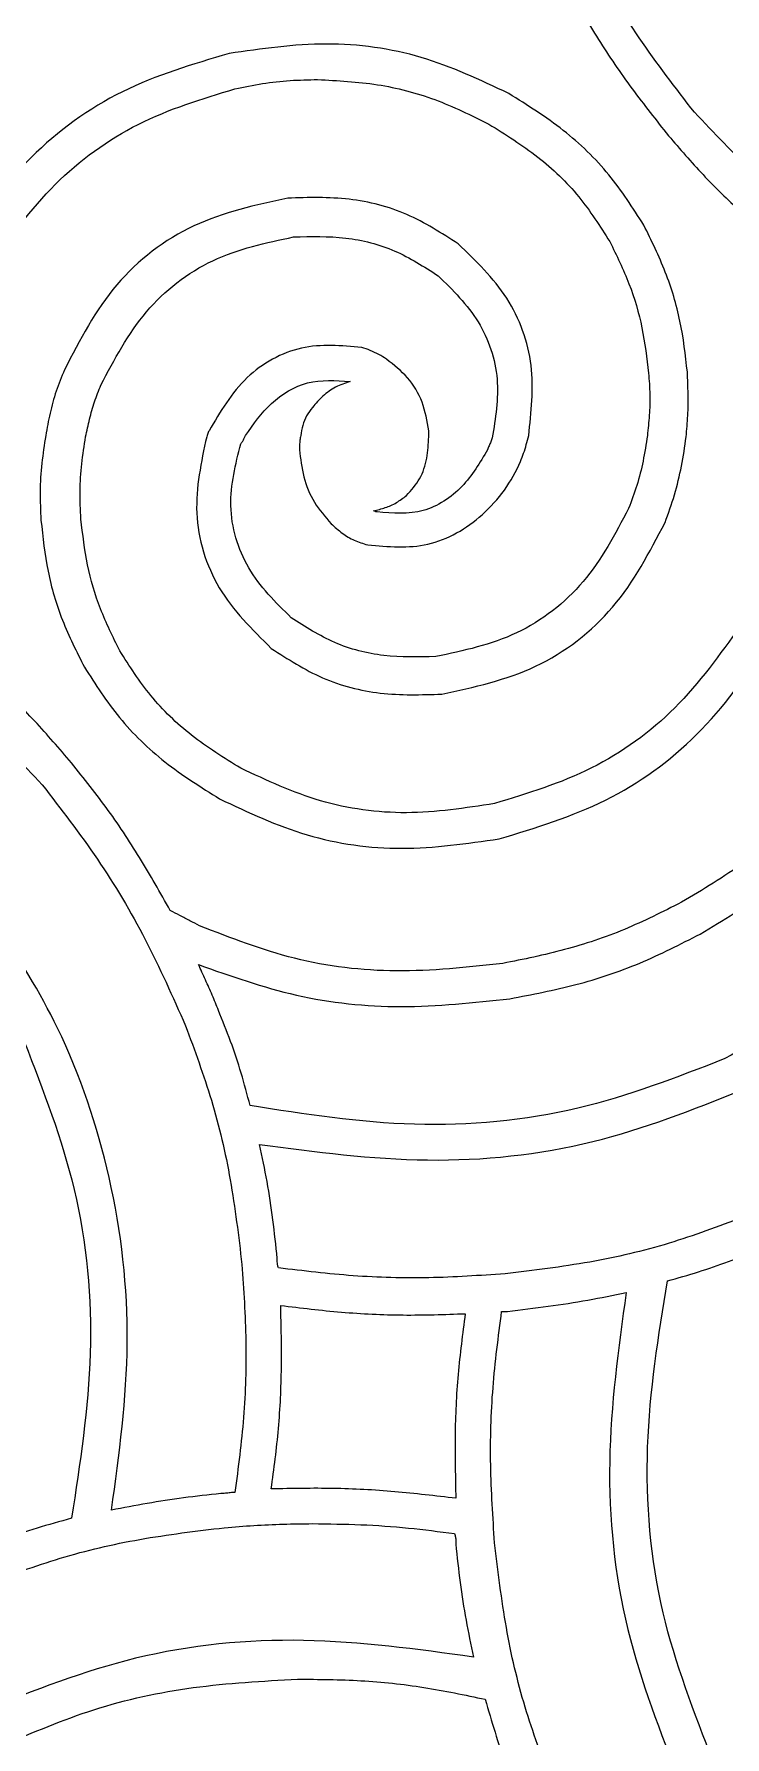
# Model space of a CAD drawing. Extents: x 0 to 371, y 0 to 260.
# Drawn here: x 199.31 to 214.87, y 165.5 to 203.82 of the extents above; entities that cross this region are included whole.
import ezdxf

# ---------------------------------------------------------------- set-up
doc = ezdxf.new("R2010")
doc.units = 0
doc.layers.add('Layer_1', color=7, linetype='CONTINUOUS')

msp = doc.modelspace()

# ---------------------------------------------------------------- linework, layer by layer
at = {"layer": 'Layer_1', "color": 7}
for points in [[(205.698553, 202.798679)], [(204.867079, 175.207083)], [(212.645416, 175.498021)], [(205.584348, 170.297305)], [(205.247417, 166.798294)]]:
    msp.add_lwpolyline(points, close=True, dxfattribs=at)
for points in [[(208.200726, 194.759894), (208.200726, 194.892186)], [(209.840936, 175.074791), (209.973228, 175.074791)]]:
    msp.add_lwpolyline(points, dxfattribs=at)
for points, knots in [([(219.365936, 202.035936), (218.726447, 202.573061), (217.440052, 203.65354), (215.82653, 205.628963), (214.99526, 207.111142), (214.577081, 207.856769)], [0, 0, 0, 0, 2.50184, 5.032695, 7.594725, 7.594725, 7.594725, 7.594725]), ([(214.180206, 202.062291), (213.754793, 202.613134), (212.900641, 203.719129), (211.815178, 205.537855), (211.241841, 206.832754), (210.952495, 207.486249)], [0, 0, 0, 0, 2.086879, 4.19008, 6.332929, 6.332929, 6.332929, 6.332929]), ([(213.836041, 207.486249), (214.275021, 206.698707), (215.146415, 205.135402), (216.844648, 203.063568), (218.194537, 201.933961), (218.863124, 201.374477)], [0, 0, 0, 0, 2.701851, 5.363294, 7.97507, 7.97507, 7.97507, 7.97507]), ([(195.844374, 201.506769), (196.201849, 201.945337), (196.911582, 202.816071), (198.19925, 203.909179), (199.536389, 204.776581), (200.902444, 205.421908), (202.25236, 205.884357), (203.183833, 206.070339), (203.649583, 206.163332)], [0, 0, 0, 0, 1.694336, 3.363942, 5.041931, 6.462934, 7.88643, 9.310004, 9.310004, 9.310004, 9.310004]), ([(211.322499, 204.866771), (211.549625, 204.475759), (212.002257, 203.696521), (212.765049, 202.584246), (213.321134, 201.882784), (213.598329, 201.533124)], [0, 0, 0, 0, 1.356262, 2.70286, 4.041263, 4.041263, 4.041263, 4.041263]), ([(209.999583, 202.485521), (209.355708, 202.789282), (208.060058, 203.40053), (205.875426, 203.70202), (204.432921, 203.491673), (203.702809, 203.385207)], [0, 0, 0, 0, 2.12763, 4.281365, 6.488666, 6.488666, 6.488666, 6.488666]), ([(203.702809, 203.385207), (202.884031, 203.142953), (201.252792, 202.660313), (199.129462, 201.125931), (198.142518, 199.726707), (197.643748, 199.019582)], [0, 0, 0, 0, 2.549794, 5.079918, 7.664968, 7.664968, 7.664968, 7.664968]), ([(203.835101, 202.591457), (204.041658, 202.633446), (204.4527, 202.717001), (205.076207, 202.786247), (205.491693, 202.794547), (205.698553, 202.798679)], [0, 0, 0, 0, 0.632157, 1.257969, 1.878481, 1.878481, 1.878481, 1.878481]), ([(205.698553, 202.798679), (206.148391, 202.775189), (207.043679, 202.728438), (208.352927, 202.390668), (209.151363, 201.995168), (209.549997, 201.797707)], [0, 0, 0, 0, 1.349385, 2.685609, 4.017932, 4.017932, 4.017932, 4.017932]), ([(198.305206, 198.596352), (198.768877, 199.238082), (199.684624, 200.505493), (201.612037, 201.911689), (203.093023, 202.364545), (203.835101, 202.591457)], [0, 0, 0, 0, 2.366487, 4.673792, 6.990994, 6.990994, 6.990994, 6.990994]), ([(213.042291, 199.522394), (212.793501, 199.910739), (212.287058, 200.701264), (211.243826, 201.705201), (210.419587, 202.222117), (209.999583, 202.485521)], [0, 0, 0, 0, 1.380369, 2.809918, 4.295238, 4.295238, 4.295238, 4.295238]), ([(224.393019, 195.685936), (223.032519, 196.167967), (220.398829, 197.101095), (216.879853, 199.236625), (215.062472, 201.138841), (214.180206, 202.062291)], [0, 0, 0, 0, 4.325799, 8.373986, 12.193383, 12.193383, 12.193383, 12.193383]), ([(209.549997, 201.797707), (209.927827, 201.562331), (210.668281, 201.10105), (211.603889, 200.204855), (212.054644, 199.498049), (212.275412, 199.151874)], [0, 0, 0, 0, 1.333712, 2.613745, 3.842465, 3.842465, 3.842465, 3.842465]), ([(213.598329, 201.533124), (213.852846, 201.23792), (214.36507, 200.643813), (215.217117, 199.815036), (215.829118, 199.304033), (216.138225, 199.045938)], [0, 0, 0, 0, 1.168937, 2.352526, 3.560394, 3.560394, 3.560394, 3.560394]), ([(205.025726, 200.130626), (204.301482, 199.974183), (202.860932, 199.663011), (201.029448, 198.259915), (200.345662, 196.938452), (199.998642, 196.267813)], [0, 0, 0, 0, 2.205182, 4.386198, 6.633616, 6.633616, 6.633616, 6.633616]), ([(208.862184, 199.099164), (208.488424, 199.341168), (207.736547, 199.827999), (206.398775, 200.169578), (205.487628, 200.14373), (205.025726, 200.130626)], [0, 0, 0, 0, 1.329544, 2.674592, 4.057536, 4.057536, 4.057536, 4.057536]), ([(214.021559, 196.215102), (213.977803, 196.598969), (213.890469, 197.365138), (213.553059, 198.480609), (213.213026, 199.174156), (213.042291, 199.522394)], [0, 0, 0, 0, 1.157468, 2.310219, 3.472746, 3.472746, 3.472746, 3.472746]), ([(200.818747, 195.924164), (201.121717, 196.500257), (201.719628, 197.637178), (203.290086, 198.859664), (204.534504, 199.12491), (205.158017, 199.257811)], [0, 0, 0, 0, 1.939308, 3.827231, 5.723082, 5.723082, 5.723082, 5.723082]), ([(205.158017, 199.257811), (205.549879, 199.267244), (206.322539, 199.285843), (207.455677, 198.996708), (208.094642, 198.587684), (208.412083, 198.384479)], [0, 0, 0, 0, 1.173205, 2.313288, 3.43889, 3.43889, 3.43889, 3.43889]), ([(210.449684, 194.786249), (210.508003, 195.313349), (210.625761, 196.377675), (210.05023, 197.962436), (209.260905, 198.717666), (208.862184, 199.099164)], [0, 0, 0, 0, 1.577662, 3.185635, 4.827022, 4.827022, 4.827022, 4.827022]), ([(212.275412, 199.151874), (212.428598, 198.838938), (212.7334, 198.216273), (213.026742, 197.215094), (213.107751, 196.530707), (213.148227, 196.188747)], [0, 0, 0, 0, 1.044084, 2.077469, 3.109449, 3.109449, 3.109449, 3.109449]), ([(208.412083, 198.384479), (208.740596, 198.059727), (209.39338, 197.414416), (209.848201, 196.06613), (209.701919, 195.174482), (209.629579, 194.733539)], [0, 0, 0, 0, 1.374335, 2.730929, 4.058141, 4.058141, 4.058141, 4.058141]), ([(206.692291, 196.770624), (206.234287, 196.810769), (205.307058, 196.892044), (203.993298, 196.153162), (203.50451, 195.32092), (203.252708, 194.892186)], [0, 0, 0, 0, 1.356337, 2.745907, 4.222353, 4.222353, 4.222353, 4.222353]), ([(207.248329, 196.506041), (207.191051, 196.541635), (207.073651, 196.614591), (206.887947, 196.705081), (206.756541, 196.749101), (206.692291, 196.770624)], [0, 0, 0, 0, 0.202266, 0.414576, 0.617704, 0.617704, 0.617704, 0.617704]), ([(199.998642, 196.267813), (199.93339, 196.107605), (199.80335, 195.788328), (199.665947, 195.290721), (199.605517, 194.953995), (199.575412, 194.786249)], [0, 0, 0, 0, 0.518626, 1.033569, 1.544746, 1.544746, 1.544746, 1.544746]), ([(208.200726, 194.892186), (208.163469, 195.112172), (208.090437, 195.543403), (207.748166, 196.112957), (207.414104, 196.375672), (207.248329, 196.506041)], [0, 0, 0, 0, 0.665502, 1.304558, 1.934072, 1.934072, 1.934072, 1.934072]), ([(200.474583, 194.759894), (200.502904, 194.892183), (200.559561, 195.156824), (200.66997, 195.547519), (200.769234, 195.798816), (200.818747, 195.924164)], [0, 0, 0, 0, 0.405852, 0.811897, 1.216005, 1.216005, 1.216005, 1.216005]), ([(204.073329, 194.786249), (204.252052, 195.040353), (204.610093, 195.549407), (205.460399, 196.070435), (206.102447, 196.025828), (206.427708, 196.003229)], [0, 0, 0, 0, 0.929819, 1.862734, 2.820605, 2.820605, 2.820605, 2.820605]), ([(206.427708, 196.003229), (206.316579, 195.966436), (206.09424, 195.892821), (205.810534, 195.68145), (205.657349, 195.507681), (205.581247, 195.421352)], [0, 0, 0, 0, 0.349322, 0.698905, 1.04404, 1.04404, 1.04404, 1.04404]), ([(213.148227, 196.188747), (213.160711, 196.030408), (213.185509, 195.715895), (213.16955, 195.246755), (213.13765, 194.938641), (213.121872, 194.786249)], [0, 0, 0, 0, 0.476174, 0.945835, 1.405453, 1.405453, 1.405453, 1.405453]), ([(213.995204, 194.759894), (214.009388, 194.918849), (214.037893, 195.23827), (214.042392, 195.724383), (214.02856, 196.050198), (214.021559, 196.215102)], [0, 0, 0, 0, 0.478603, 0.961761, 1.456911, 1.456911, 1.456911, 1.456911]), ([(205.581247, 195.421352), (205.533786, 195.358537), (205.440234, 195.234721), (205.352806, 195.015783), (205.3288, 194.863323), (205.316664, 194.786249)], [0, 0, 0, 0, 0.235411, 0.464016, 0.697737, 0.697737, 0.697737, 0.697737]), ([(199.575412, 194.786249), (199.54372, 194.57892), (199.479688, 194.160027), (199.437498, 193.52248), (199.458821, 193.095035), (199.469476, 192.881456)], [0, 0, 0, 0, 0.629129, 1.27111, 1.912235, 1.912235, 1.912235, 1.912235]), ([(200.369162, 192.907811), (200.35835, 193.116839), (200.336912, 193.531286), (200.379678, 194.151247), (200.442966, 194.557128), (200.474583, 194.759894)], [0, 0, 0, 0, 0.62747, 1.244106, 1.859682, 1.859682, 1.859682, 1.859682]), ([(203.199997, 194.759894), (203.075859, 194.189883), (202.825787, 193.041618), (203.369111, 191.259492), (204.22318, 190.421359), (204.655206, 189.997394)], [0, 0, 0, 0, 1.731203, 3.487438, 5.285215, 5.285215, 5.285215, 5.285215]), ([(203.252708, 194.892186), (203.245472, 194.881056), (203.229432, 194.856384), (203.220589, 194.808777), (203.207183, 194.776953), (203.199997, 194.759894)], [0, 0, 0, 0, 0.039476, 0.087505, 0.142997, 0.142997, 0.142997, 0.142997]), ([(203.967392, 194.601247), (203.983367, 194.620558), (204.015042, 194.65885), (204.044754, 194.724256), (204.064167, 194.766373), (204.073329, 194.786249)], [0, 0, 0, 0, 0.074841, 0.148401, 0.214136, 0.214136, 0.214136, 0.214136]), ([(205.316664, 194.786249), (205.309554, 194.75111), (205.295429, 194.681304), (205.290467, 194.574758), (205.290361, 194.504204), (205.290309, 194.468956)], [0, 0, 0, 0, 0.107401, 0.213354, 0.319138, 0.319138, 0.319138, 0.319138]), ([(206.824583, 192.325418), (207.284641, 192.284468), (208.216071, 192.201562), (209.497435, 192.954069), (210.112627, 193.806213), (210.338166, 194.390266), (210.398175, 194.585162), (210.432247, 194.718176), (210.449684, 194.786249)], [0, 0, 0, 0, 1.356338, 2.746027, 4.222582, 4.422019, 4.623123, 4.833924, 4.833924, 4.833924, 4.833924]), ([(207.697914, 193.436977), (207.805973, 193.556985), (208.023851, 193.798957), (208.172969, 194.274038), (208.19148, 194.598056), (208.200726, 194.759894)], [0, 0, 0, 0, 0.479683, 0.967182, 1.45365, 1.45365, 1.45365, 1.45365]), ([(209.629579, 194.733539), (209.618777, 194.704667), (209.596277, 194.644528), (209.556944, 194.557967), (209.534444, 194.497828), (209.523642, 194.468956)], [0, 0, 0, 0, 0.092457, 0.192584, 0.28504, 0.28504, 0.28504, 0.28504]), ([(213.121872, 194.786249), (213.092027, 194.595023), (213.033085, 194.217357), (212.897066, 193.666346), (212.764215, 193.317984), (212.698642, 193.146039)], [0, 0, 0, 0, 0.580556, 1.14658, 1.698253, 1.698253, 1.698253, 1.698253]), ([(213.518747, 192.828229), (213.593, 193.035145), (213.742387, 193.451433), (213.899839, 194.098872), (213.9634, 194.539447), (213.995204, 194.759894)], [0, 0, 0, 0, 0.659199, 1.326228, 1.994226, 1.994226, 1.994226, 1.994226]), ([(205.104791, 190.685208), (204.750172, 191.035223), (204.047206, 191.729061), (203.614918, 193.203743), (203.851126, 194.140269), (203.967392, 194.601247)], [0, 0, 0, 0, 1.479968, 2.933756, 4.343002, 4.343002, 4.343002, 4.343002]), ([(205.290309, 194.468956), (205.313469, 194.264457), (205.359961, 193.853956), (205.595431, 193.268702), (205.868502, 192.957057), (206.004478, 192.801874)], [0, 0, 0, 0, 0.616271, 1.237078, 1.852808, 1.852808, 1.852808, 1.852808]), ([(209.523642, 194.468956), (209.351534, 194.177902), (209.005375, 193.592507), (208.092145, 192.983374), (207.390259, 193.038613), (207.036456, 193.066458)], [0, 0, 0, 0, 1.011101, 2.033623, 3.072952, 3.072952, 3.072952, 3.072952]), ([(189.256662, 193.331041), (190.617608, 192.848864), (193.254747, 191.914537), (196.782213, 189.769156), (198.607604, 187.858195), (199.495831, 186.928331)], [0, 0, 0, 0, 4.327036, 8.384605, 12.230289, 12.230289, 12.230289, 12.230289]), ([(206.956874, 193.092813), (207.04514, 193.114125), (207.222606, 193.156976), (207.477261, 193.268221), (207.624117, 193.380537), (207.697914, 193.436977)], [0, 0, 0, 0, 0.272258, 0.547403, 0.825325, 0.825325, 0.825325, 0.825325]), ([(199.469476, 192.881456), (199.511538, 192.497796), (199.59546, 191.732338), (199.922576, 190.612205), (200.272186, 189.921805), (200.448228, 189.574164)], [0, 0, 0, 0, 1.156623, 2.307632, 3.475039, 3.475039, 3.475039, 3.475039]), ([(201.241978, 189.944168), (201.088831, 190.255172), (200.784142, 190.873925), (200.488609, 191.875017), (200.409179, 192.561804), (200.369162, 192.907811)], [0, 0, 0, 0, 1.038856, 2.066839, 3.110587, 3.110587, 3.110587, 3.110587]), ([(206.004478, 192.801874), (206.084674, 192.728317), (206.242229, 192.583806), (206.520481, 192.419096), (206.722743, 192.356789), (206.824583, 192.325418)], [0, 0, 0, 0, 0.326004, 0.640468, 0.959374, 0.959374, 0.959374, 0.959374]), ([(207.036456, 193.066458), (207.027422, 193.068196), (207.008678, 193.071804), (206.984653, 193.087466), (206.965908, 193.091074), (206.956874, 193.092813)], [0, 0, 0, 0, 0.027378, 0.056812, 0.08419, 0.08419, 0.08419, 0.08419]), ([(212.698642, 193.146039), (212.395667, 192.569912), (211.797738, 191.432913), (210.227367, 190.210149), (208.982894, 189.944816), (208.359372, 189.811876)], [0, 0, 0, 0, 1.939421, 3.827497, 5.723385, 5.723385, 5.723385, 5.723385]), ([(208.491664, 188.965416), (209.216168, 189.123822), (210.657867, 189.439035), (212.482611, 190.846315), (213.170629, 192.162351), (213.518747, 192.828229)], [0, 0, 0, 0, 2.206856, 4.391448, 6.628866, 6.628866, 6.628866, 6.628866]), ([(208.359372, 189.811876), (207.967467, 189.802448), (207.194685, 189.783856), (206.061368, 190.07295), (205.422277, 190.482), (205.104791, 190.685208)], [0, 0, 0, 0, 1.173339, 2.313662, 3.43938, 3.43938, 3.43938, 3.43938]), ([(215.212184, 190.500206), (214.753107, 189.857803), (213.844101, 188.585798), (211.910161, 187.184957), (210.426039, 186.731719), (209.682289, 186.504585)], [0, 0, 0, 0, 2.359222, 4.671437, 6.994204, 6.994204, 6.994204, 6.994204]), ([(200.104579, 187.483852), (199.832038, 187.798562), (199.282857, 188.432716), (198.375938, 189.322812), (197.713288, 189.859217), (197.379164, 190.129686)], [0, 0, 0, 0, 1.248722, 2.516229, 3.805333, 3.805333, 3.805333, 3.805333]), ([(203.967392, 187.298335), (203.589562, 187.533711), (202.849109, 187.994992), (201.913501, 188.891187), (201.462746, 189.597993), (201.241978, 189.944168)], [0, 0, 0, 0, 1.333712, 2.613745, 3.842465, 3.842465, 3.842465, 3.842465]), ([(204.655206, 189.997394), (205.028966, 189.755358), (205.780845, 189.268463), (207.118578, 188.92656), (208.029756, 188.952345), (208.491664, 188.965416)], [0, 0, 0, 0, 1.329611, 2.674722, 4.057669, 4.057669, 4.057669, 4.057669]), ([(209.788226, 185.710835), (210.60481, 185.958006), (212.229536, 186.449793), (214.350238, 187.97952), (215.344001, 189.371499), (215.847287, 190.07646)], [0, 0, 0, 0, 2.548266, 5.070183, 7.657964, 7.657964, 7.657964, 7.657964]), ([(200.448228, 189.574164), (200.697023, 189.185782), (201.203488, 188.395164), (202.246642, 187.390974), (203.070924, 186.873963), (203.490936, 186.610521)], [0, 0, 0, 0, 1.380479, 2.810201, 4.295596, 4.295596, 4.295596, 4.295596]), ([(201.056976, 170.60323), (201.228373, 171.856137), (201.569564, 174.350229), (201.141794, 178.058193), (200.067682, 181.246742), (198.508987, 183.791772), (196.836403, 185.876311), (195.483161, 187.004257), (194.812912, 187.562918)], [0, 0, 0, 0, 3.7816, 7.527821, 11.082407, 13.784258, 16.445701, 19.057477, 19.057477, 19.057477, 19.057477]), ([(202.379892, 184.096979), (202.154659, 184.4963), (201.706766, 185.290381), (200.95386, 186.428143), (200.387133, 187.13262), (200.104579, 187.483852)], [0, 0, 0, 0, 1.375236, 2.734765, 4.086555, 4.086555, 4.086555, 4.086555]), ([(217.672499, 187.562918), (217.314462, 187.123561), (216.603761, 186.25144), (215.328109, 185.138506), (214.368724, 184.56774), (213.889267, 184.282497)], [0, 0, 0, 0, 1.698593, 3.371699, 5.043159, 5.043159, 5.043159, 5.043159]), ([(209.682289, 186.504585), (209.02197, 186.403375), (207.716122, 186.203223), (205.73359, 186.475133), (204.55437, 187.024752), (203.967392, 187.298335)], [0, 0, 0, 0, 1.997914, 3.95108, 5.886882, 5.886882, 5.886882, 5.886882]), ([(214.312497, 183.567813), (214.825093, 183.879157), (215.848472, 184.500744), (217.210947, 185.694214), (217.976064, 186.620942), (218.360829, 187.086977)], [0, 0, 0, 0, 1.797007, 3.587655, 5.399073, 5.399073, 5.399073, 5.399073]), ([(199.495831, 186.928331), (199.921243, 186.377487), (200.775395, 185.271493), (201.860859, 183.452767), (202.434196, 182.157868), (202.723541, 181.504372)], [0, 0, 0, 0, 2.086879, 4.19008, 6.332929, 6.332929, 6.332929, 6.332929]), ([(203.490936, 186.610521), (204.134856, 186.30676), (205.430634, 185.695492), (207.615438, 185.394025), (209.058069, 185.604372), (209.788226, 185.710835)], [0, 0, 0, 0, 2.127754, 4.281735, 6.489169, 6.489169, 6.489169, 6.489169]), ([(220.688852, 185.552188), (220.151727, 184.912699), (219.071248, 183.626304), (217.095825, 182.012782), (215.613646, 181.181512), (214.868019, 180.763333)], [0, 0, 0, 0, 2.50184, 5.032695, 7.594725, 7.594725, 7.594725, 7.594725]), ([(203.041351, 183.753331), (202.968387, 183.790635), (202.820114, 183.866442), (202.601129, 183.983868), (202.452856, 184.059675), (202.379892, 184.096979)], [0, 0, 0, 0, 0.245836, 0.499572, 0.745408, 0.745408, 0.745408, 0.745408]), ([(213.889267, 184.282497), (213.465951, 184.06891), (212.618534, 183.64134), (211.263764, 183.187161), (210.332774, 182.999955), (209.867291, 182.906354)], [0, 0, 0, 0, 1.421181, 2.844992, 4.268726, 4.268726, 4.268726, 4.268726]), ([(209.867291, 182.906354), (209.069123, 182.819198), (207.504071, 182.6483), (205.165744, 182.924283), (203.743826, 183.479189), (203.041351, 183.753331)], [0, 0, 0, 0, 2.404717, 4.715186, 6.971166, 6.971166, 6.971166, 6.971166]), ([(210.026454, 182.112604), (210.524814, 182.207712), (211.519073, 182.397459), (212.963603, 182.879513), (213.862981, 183.338438), (214.312497, 183.567813)], [0, 0, 0, 0, 1.521205, 3.0349, 4.547437, 4.547437, 4.547437, 4.547437]), ([(203.464581, 181.848021), (203.418652, 181.963004), (203.326227, 182.194393), (203.173025, 182.537053), (203.067784, 182.765441), (203.014995, 182.879999)], [0, 0, 0, 0, 0.371413, 0.747421, 1.125839, 1.125839, 1.125839, 1.125839]), ([(203.014995, 182.879999), (203.742477, 182.621802), (205.215253, 182.099084), (207.608698, 181.849522), (209.210327, 182.0238), (210.026454, 182.112604)], [0, 0, 0, 0, 2.310336, 4.677247, 7.136435, 7.136435, 7.136435, 7.136435]), ([(204.178749, 179.704999), (204.113648, 179.949708), (203.984014, 180.436993), (203.745833, 181.152713), (203.558143, 181.616718), (203.464581, 181.848021)], [0, 0, 0, 0, 0.759559, 1.512498, 2.260912, 2.260912, 2.260912, 2.260912]), ([(202.723541, 181.504372), (202.929311, 180.949892), (203.348823, 179.81945), (203.767487, 178.015722), (203.917258, 176.769555), (203.993747, 176.133124)], [0, 0, 0, 0, 1.773057, 3.6148, 5.537175, 5.537175, 5.537175, 5.537175]), ([(199.098956, 181.133853), (199.52172, 180.043915), (200.392109, 177.799946), (200.728562, 174.109789), (200.348412, 171.653264), (200.157289, 170.418228)], [0, 0, 0, 0, 3.495813, 7.197202, 10.939644, 10.939644, 10.939644, 10.939644]), ([(214.868019, 180.763333), (213.778415, 180.340647), (211.536946, 179.471124), (207.855629, 179.133322), (205.407605, 179.513938), (204.178749, 179.704999)], [0, 0, 0, 0, 3.494909, 7.189522, 10.913489, 10.913489, 10.913489, 10.913489]), ([(204.390622, 178.831668), (205.647908, 178.665187), (208.145366, 178.334492), (211.874582, 178.721985), (214.139281, 179.615475), (215.238539, 180.049164)], [0, 0, 0, 0, 3.798605, 7.545501, 11.07962, 11.07962, 11.07962, 11.07962]), ([(204.787497, 176.265416), (204.757528, 176.556062), (204.69783, 177.135009), (204.567029, 177.991762), (204.449037, 178.553544), (204.390622, 178.831668)], [0, 0, 0, 0, 0.876497, 1.745927, 2.598393, 2.598393, 2.598393, 2.598393]), ([(215.264894, 177.191458), (214.716745, 176.985491), (213.595624, 176.56423), (211.800079, 176.1472), (210.556575, 175.997714), (209.920517, 175.921251)], [0, 0, 0, 0, 1.75538, 3.590254, 5.511553, 5.511553, 5.511553, 5.511553]), ([(213.571458, 175.762605), (213.805173, 175.82732), (214.268257, 175.955547), (214.945817, 176.192113), (215.523243, 176.412572), (216.005722, 176.614783), (216.393466, 176.79238), (216.64752, 176.917583), (216.773329, 176.979585)], [0, 0, 0, 0, 0.727343, 1.441154, 2.15188, 2.581422, 3.010327, 3.431086, 3.431086, 3.431086, 3.431086]), ([(203.993747, 176.133124), (204.032521, 175.558581), (204.109905, 174.411922), (204.058318, 172.693045), (203.909228, 171.56231), (203.835101, 171.000105)], [0, 0, 0, 0, 1.726973, 3.446647, 5.14719, 5.14719, 5.14719, 5.14719]), ([(204.813853, 176.053543), (204.806779, 176.077559), (204.793372, 176.12308), (204.787379, 176.194699), (204.787457, 176.241234), (204.787497, 176.265416)], [0, 0, 0, 0, 0.074913, 0.141994, 0.21457, 0.21457, 0.21457, 0.21457]), ([(209.920517, 175.921251), (209.348233, 175.882383), (208.208124, 175.804949), (206.499082, 175.851903), (205.373933, 175.986529), (204.813853, 176.053543)], [0, 0, 0, 0, 1.720198, 3.426992, 5.118717, 5.118717, 5.118717, 5.118717]), ([(214.603436, 164.941043), (214.175409, 166.043731), (213.294102, 168.314167), (212.973909, 172.044263), (213.371893, 174.520783), (213.571458, 175.762605)], [0, 0, 0, 0, 3.536436, 7.28153, 11.048228, 11.048228, 11.048228, 11.048228]), ([(204.655206, 171.079686), (204.715366, 171.531745), (204.836117, 172.439085), (204.898401, 173.819138), (204.87756, 174.742642), (204.867079, 175.207083)], [0, 0, 0, 0, 1.367649, 2.74505, 4.138583, 4.138583, 4.138583, 4.138583]), ([(204.867079, 175.207083), (205.321535, 175.152468), (206.236085, 175.042562), (207.624172, 174.974136), (208.554106, 175.006059), (209.020831, 175.022081)], [0, 0, 0, 0, 1.372992, 2.763011, 4.163579, 4.163579, 4.163579, 4.163579]), ([(209.973228, 175.074791), (210.278831, 175.111729), (210.883407, 175.184802), (211.775621, 175.32085), (212.358082, 175.439493), (212.645416, 175.498021)], [0, 0, 0, 0, 0.92348, 1.826927, 2.706521, 2.706521, 2.706521, 2.706521]), ([(212.645416, 175.498021), (212.470251, 174.234799), (212.120552, 171.712898), (212.506303, 167.918044), (213.417268, 165.599388), (213.862912, 164.465103)], [0, 0, 0, 0, 3.819313, 7.624885, 11.269525, 11.269525, 11.269525, 11.269525]), ([(209.020831, 175.022081), (208.960655, 174.567697), (208.839613, 173.65372), (208.777731, 172.264704), (208.798523, 171.334574), (208.808958, 170.867813)], [0, 0, 0, 0, 1.374568, 2.764892, 4.165391, 4.165391, 4.165391, 4.165391]), ([(209.682289, 169.862706), (209.643515, 170.446048), (209.566128, 171.610287), (209.617729, 173.355399), (209.766808, 174.503779), (209.840936, 175.074791)], [0, 0, 0, 0, 1.753317, 3.499288, 5.226039, 5.226039, 5.226039, 5.226039]), ([(203.517291, 170.973749), (203.237759, 170.943955), (202.68322, 170.884849), (201.862977, 170.7578), (201.32418, 170.654473), (201.056976, 170.60323)], [0, 0, 0, 0, 0.843256, 1.67286, 2.489061, 2.489061, 2.489061, 2.489061]), ([(203.835101, 171.000105), (203.799737, 170.998469), (203.728808, 170.995187), (203.623584, 170.978667), (203.552655, 170.975386), (203.517291, 170.973749)], [0, 0, 0, 0, 0.106134, 0.212873, 0.319007, 0.319007, 0.319007, 0.319007]), ([(208.808958, 170.867813), (208.350541, 170.922447), (207.433808, 171.031702), (206.046384, 171.1064), (205.120036, 171.088612), (204.655206, 171.079686)], [0, 0, 0, 0, 1.384799, 2.769299, 4.163731, 4.163731, 4.163731, 4.163731]), ([(200.157289, 170.418228), (199.897704, 170.346318), (199.385349, 170.204387), (198.633834, 169.960024), (198.148881, 169.770966), (197.908331, 169.677188)], [0, 0, 0, 0, 0.808048, 1.594884, 2.369315, 2.369315, 2.369315, 2.369315]), ([(198.225624, 168.936664), (198.780103, 169.142401), (199.910537, 169.561844), (201.714299, 169.980189), (202.960445, 170.129896), (203.596872, 170.206355)], [0, 0, 0, 0, 1.773013, 3.614699, 5.537056, 5.537056, 5.537056, 5.537056]), ([(203.596872, 170.206355), (203.818298, 170.224224), (204.260257, 170.25989), (204.923126, 170.290132), (205.364356, 170.294919), (205.584348, 170.297305)], [0, 0, 0, 0, 0.666406, 1.330127, 1.990115, 1.990115, 1.990115, 1.990115]), ([(205.584348, 170.297305), (205.947314, 170.292875), (206.667316, 170.284088), (207.735096, 170.209766), (208.435904, 170.118977), (208.782603, 170.074063)], [0, 0, 0, 0, 1.088852, 2.159915, 3.20856, 3.20856, 3.20856, 3.20856]), ([(208.782603, 170.074063), (208.78971, 170.047755), (208.803764, 169.995731), (208.808811, 169.915297), (208.808909, 169.862288), (208.808958, 169.835835)], [0, 0, 0, 0, 0.081549, 0.161265, 0.240673, 0.240673, 0.240673, 0.240673]), ([(208.808958, 169.835835), (208.838817, 169.547448), (208.898095, 168.974923), (209.030077, 168.127131), (209.147503, 167.571793), (209.205833, 167.295938)], [0, 0, 0, 0, 0.869707, 1.726597, 2.572364, 2.572364, 2.572364, 2.572364]), ([(210.952495, 164.491458), (210.746725, 165.045939), (210.327214, 166.17638), (209.90855, 167.980108), (209.758779, 169.226275), (209.682289, 169.862706)], [0, 0, 0, 0, 1.773057, 3.6148, 5.537175, 5.537175, 5.537175, 5.537175]), ([(209.205833, 167.295938), (207.935209, 167.470984), (205.406524, 167.819344), (201.620644, 167.447778), (199.317861, 166.544221), (198.199269, 166.105313)], [0, 0, 0, 0, 3.841877, 7.645771, 11.238943, 11.238943, 11.238943, 11.238943]), ([(198.622499, 165.311563), (199.293119, 165.598605), (200.667779, 166.186995), (202.911977, 166.670409), (204.461661, 166.755267), (205.247417, 166.798294)], [0, 0, 0, 0, 2.184858, 4.4786, 6.83788, 6.83788, 6.83788, 6.83788]), ([(205.247417, 166.798294), (205.723252, 166.794039), (206.673317, 166.785543), (208.087884, 166.636666), (209.011149, 166.440915), (209.470416, 166.343541)], [0, 0, 0, 0, 1.427129, 2.849442, 4.257254, 4.257254, 4.257254, 4.257254]), ([(209.470416, 166.343541), (209.542867, 166.096493), (209.687916, 165.6019), (209.930479, 164.86761), (210.117847, 164.387269), (210.211456, 164.147293)], [0, 0, 0, 0, 0.772356, 1.546261, 2.31891, 2.31891, 2.31891, 2.31891])]:
    msp.add_open_spline(points, degree=3, knots=knots, dxfattribs=at)

doc.saveas('drawing.dxf')
